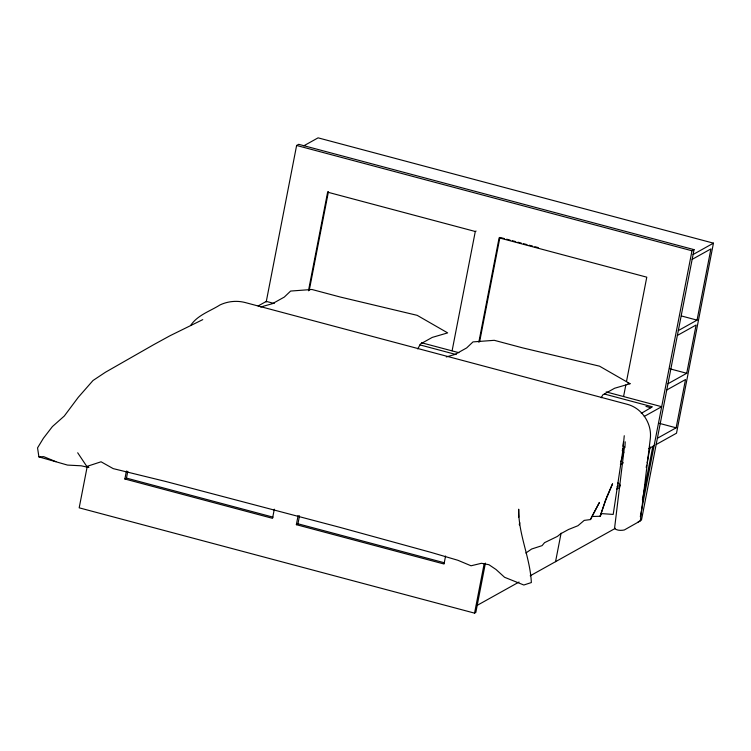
<?xml version="1.0" encoding="UTF-8"?>
<svg xmlns="http://www.w3.org/2000/svg" width="751" height="751" viewBox="0 0 751 751"><rect width="100%" height="100%" fill="white"/><g stroke="black" fill="none" stroke-linecap="round" stroke-linejoin="round"><path stroke-width="1.13" d="M624.907 447.662L625.217 441.823M519.485 524.808L519.654 522.499L519.335 524.724M624.259 435.721L622.832 450.534L613.201 514.426L601.495 513.6L600.152 516.284L591.929 516.491L590.483 519.57L584.212 520.387L577.951 525.719L568.498 529.502L560.631 533.801L557.411 536.411L544.541 542.663L542.091 545.63L531.614 549.028L525.888 553.018M622.973 446.225L623.508 441.588M190.754 325.296C197.569 315.101 210.045 311.233 219.949 304.972C227.675 301.292 236.64 300.381 244.939 302.475L627.761 404.442C642.302 408.46 652.187 423.968 650.282 438.828L640.321 520.931L624.325 529.971C621.227 530.619 616.89 530.657 614.543 528.451L624.466 446.573M622.288 450.816L622.71 448.544M87.191 466.634L79.184 507.826L474.557 613.135L475.834 612.422L485.418 563.109M274.312 509.197L272.538 518.331L124.873 478.997L126.421 470.999M124.873 478.997L126.468 478.105L127.801 471.252M266.201 301.977L296.617 145.469L298.682 144.323L694.046 249.632L641.476 520.067L638.115 521.945M308.454 290.797L327.624 192.172L328.422 191.721L309.252 290.346M445.578 556.012L444.029 564.001L296.354 524.677L298.128 515.533M296.354 524.677L297.959 523.785L299.508 515.787M452.111 350.773L475.289 231.496L476.096 231.055M478.819 342.203L499.105 237.842L646.78 277.175L626.494 381.536M479.626 341.761L499.913 237.4M474.557 613.135L484.123 563.926M555.552 561.673L561.091 533.182M623.593 396.444L625.818 384.981M617.904 482.855L620.044 485.193L619.613 487.437L616.609 489.108M646.207 467.432L646.649 465.151M647.09 462.879L650.197 446.92M642.387 499.978L652.797 446.413M640.312 516.641L691.99 250.778L694.046 249.632M657.378 438.274L676.125 427.817L685.513 379.537L666.766 389.985M667.977 383.742L686.724 373.285L696.111 325.005L677.364 335.453M678.313 330.581L697.059 320.133L710.906 248.919L692.15 259.377M303.836 145.788L318.086 137.846L713.45 243.155L676.51 433.196L656.158 444.545M620.805 461.959L623.837 452.111M606.123 498.326L600.152 516.284L605.353 501.189L612.553 483.766L606.583 497.293M590.483 519.57L599.42 502.419L591.929 516.491M417.734 348.905L420.494 343.958L432.247 337.406L447.671 332.89L417.171 315.336L340.269 297.03L311.909 289.482L290.628 291.059L284.282 297.086L272.529 303.639L260.681 307.018M601.213 397.767L602.865 394.801L614.618 388.248L630.051 383.733L599.542 366.178L522.64 347.873L494.28 340.316L472.999 341.902L466.653 347.929L454.899 354.481L446.282 356.941M641.27 413.369L652.375 406.817L604.574 394.078M258.119 305.967L266.314 301.395L274.237 303.507M693.098 254.505L713.45 243.155M644.274 416.411L661.678 406.704L606.17 391.919M620.345 464.512L623.386 462.813M648.742 448.676L654.102 445.69M617.05 486.864L620.044 485.193M476.434 605.785L519.035 582.034M530.197 575.81L615.388 528.31M202.761 319.626L170.073 335.706L153.852 344.587L105.45 372.243L93.011 380.504L78.273 397.317L64.286 416.035L52.401 426.577L43.389 438.284L37.55 447.878L38.902 456.88L67.515 465.085L81.183 465.798L88.843 467.498L86.806 466.446L77.691 452.769M86.806 466.446L101.066 461.79L113.213 468.624L165.99 481.541L339.64 527.286L431.365 552.483L457.847 560.265L471.037 565.785L481.485 563.288L488.957 564.724L496.035 569.502L504.569 577.284L523.832 585.01L531.351 582.56C530.197 557.542 518.34 534.412 518.697 509.197L518.763 517.139M38.902 456.88L43.708 456.646L55.893 461.668M296.617 145.469L691.99 250.778M501.039 237.701L504.419 238.593M506.672 239.194L510.051 240.095M512.313 240.695L515.693 241.597M517.946 242.197L521.325 243.099M523.578 243.7L526.967 244.601M529.22 245.201L532.6 246.103M534.853 246.703L538.232 247.605M327.624 192.172L475.289 231.496M681.335 315.936L697.059 320.133M669.873 368.797L686.724 373.285M627.817 383.132L630.051 383.733M421.508 342.738L458.899 352.698M419.931 344.897L456.176 354.556M645.982 406.432L650.741 407.699M659.275 423.329L676.125 427.817M126.468 478.105L273.017 517.139M297.959 523.785L444.498 562.809"/></g></svg>
